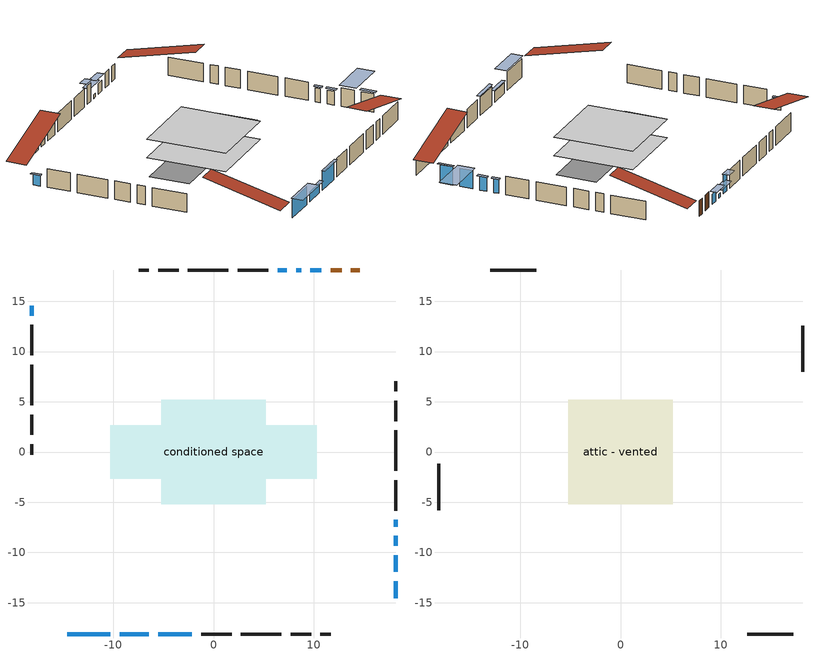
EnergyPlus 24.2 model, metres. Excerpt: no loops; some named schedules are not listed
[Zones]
conditioned space
 floor adiabatic (AdiabaticFloorConstruction): -5.22,-5.22 -5.22,5.22 5.22,5.22 5.22,-5.22 z0
 floor foundation (Slab1 construction): -10.27,-2.65 -10.27,2.65 10.27,2.65 10.27,-2.65 z0
 wall outside (AdiabaticWallConstruction 1): 14.53,18.11 13.67,18.11 / 12.75,18.11 11.65,18.11 z0:2.03
 wall outside (AdiabaticWallConstruction): 10.72,18.11 9.65,18.11 / -9.34,-18.11 -6.44,-18.11 / -18.11,14.53 -18.11,13.57 z0:1.37; 18.11,-14.53 18.11,-12.86 / 18.11,-11.93 18.11,-10.25 / -14.53,-18.11 -10.27,-18.11 / 7.28,18.11 6.37,18.11 / -5.51,-18.11 -2.16,-18.11 z0:2.44; 8.72,18.11 8.21,18.11 z0:0.51; 18.11,-9.32 18.11,-8.36 / 18.11,-7.43 18.11,-6.77 z0:1.83
 wall outside (Wall1 construction): 5.44,18.11 2.41,18.11 / -1.23,-18.11 1.8,-18.11 / -18.11,12.64 -18.11,9.61 / 18.11,-5.84 18.11,-2.8 z0:2.44
 wall outside (Wall2 construction): 1.48,18.11 -2.54,18.11 / 2.73,-18.11 6.75,-18.11 / -18.11,8.68 -18.11,4.66 / 18.11,-1.88 18.11,2.15 z0:2.44
 wall outside (Wall3 construction): -3.47,18.11 -5.51,18.11 / 7.68,-18.11 9.71,-18.11 / -18.11,3.73 -18.11,1.69 / 18.11,3.07 18.11,5.11 z0:2.44
 wall outside (Wall4 construction): -6.43,18.11 -7.46,18.11 / 10.64,-18.11 11.67,-18.11 / -18.11,0.76 -18.11,-0.26 / 18.11,6.04 18.11,7.06 z0:2.44
 window (WindowConstruction): 10.72,18.11 9.65,18.11 z0:1.37
 window (WindowConstruction 7): 18.11,-14.53 18.11,-12.86 z0:2.44
 window (WindowConstruction 8): 18.11,-11.93 18.11,-10.25 z0:2.44
 window (WindowConstruction 9): -14.53,-18.11 -10.27,-18.11 z0:2.44
 window (WindowConstruction 1): 8.72,18.11 8.21,18.11 z0:0.51
 window (WindowConstruction 10): 7.28,18.11 6.37,18.11 z0:2.44
 window (WindowConstruction 2): -9.34,-18.11 -6.44,-18.11 z0:1.37
 window (WindowConstruction 3): 18.11,-9.32 18.11,-8.36 z0:1.83
 window (WindowConstruction 4): 18.11,-7.43 18.11,-6.77 z0:1.83
 window (WindowConstruction 5): -18.11,14.53 -18.11,13.57 z0:1.37
 window (WindowConstruction 6): -5.51,-18.11 -2.16,-18.11 z0:2.44
 door (Door): 14.53,18.11 13.68,18.11 z0:2.03
 door (Door 1): 12.75,18.11 11.65,18.11 z0:2.03
 ceiling adiabatic (AdiabaticFloorConstruction): 5.22,-5.22 5.22,5.22 -5.22,5.22 -5.22,-5.22 z0
attic - vented
 floor to conditioned space (Floor1 construction Reversed): -5.22,-5.22 -5.22,5.22 5.22,5.22 5.22,-5.22 z2.44
 wall outside (Wall5 construction): -8.39,18.11 -12.97,18.11 / 12.6,-18.11 17.18,-18.11 / -18.11,-1.19 -18.11,-5.77 / 18.11,7.99 18.11,12.58 z0:2.44
 roof outside (Roof1 construction): 15.46,18.11,2.44 15.46,7.83,5.01 18.11,7.83,5.01 18.11,18.11,2.44; -15.46,-18.11,2.44 -15.46,-7.83,5.01 -18.11,-7.83,5.01 -18.11,-18.11,2.44; -18.11,15.46,2.44 -7.83,15.46,5.01 -7.83,18.11,5.01 -18.11,18.11,2.44; 18.11,-15.46,2.44 7.83,-15.46,5.01 7.83,-18.11,5.01 18.11,-18.11,2.44
shading: 9.04,18.11 11.33,18.11 11.33,19.02 9.04,19.02 z1.98; 18.11,-12.66 18.11,-14.73 18.52,-14.73 18.52,-12.66 z2.64; 18.11,-9.95 18.11,-12.23 23.6,-12.23 23.6,-9.95 z2.74; -9.97,-18.11 -14.83,-18.11 -14.83,-19.63 -9.97,-19.63 z2.74; 6.99,18.11 9.94,18.11 9.94,19.02 6.99,19.02 z1.73; 6.07,18.11 7.58,18.11 7.58,19.02 6.07,19.02 z2.74; -6.24,-18.11 -9.54,-18.11 -9.54,-18.52 -6.24,-18.52 z1.57; 18.11,-8.16 18.11,-9.52 18.52,-9.52 18.52,-8.16 z2.03; 18.11,-6.57 18.11,-7.63 18.52,-7.63 18.52,-6.57 z2.03; -18.11,13.37 -18.11,14.73 -18.52,14.73 -18.52,13.37 z1.57; -1.96,-18.11 -5.71,-18.11 -5.71,-18.52 -1.96,-18.52 z2.64
[Building]
Building 1: Terrain=Suburbs
[Site:Location]
Quebec Intl AP_QC: Latitude {deg}=46.8; Longitude {deg}=-71.38; Time Zone {hr}=-5; Elevation {m}=74; Keep Site Location Information=Yes
[Site:GroundTemperature:Shallow]
0.0108218, -2.24938, -2.43038, -1.3578, 2.94801, 7.23376, 10.9493, 13.303, 13.5029, 11.5886, 7.96783, 3.81355
[Site:WaterMainsTemperature]
Calculation Method=Schedule; Temperature Schedule=mains temperature schedule
[Material] Roughness=Rough; Thermal Absorptance=0.9
Name | Thickness {m} | Conductivity {W/m-K} | Density {kg/m3} | Specific Heat {J/kg-K} | Solar Absorptance | Visible Absorptance
asphalt or fiberglass shingles | 0.00635 | 0.162714 | 1121.4 | 1465.45 | 0.4 | 0.4
ceiling loosefill ins | 0.254 | 0.0480833 | 16.02 | 1046.75 | 0.7 | 0.7
ceiling stud and cavity | 0.1397 | 0.182384 | 65.682 | 1177.47 | 0.7 | 0.7
concrete 4.0 in. | 0.1016 | 1.803125 | 2242.8 | 837.4 | 0.7 | 0.7
door material | 0.04445 | 0.0451087 | 512.64 | 1214.23 | 0.7 | 0.7
floor covering | 0.0127 | 0.0433444 | 54.468 | 1339.84 | 0.6 | 0.6
floor rigid ins; wall rigid ins 1 | 0.512978 | 0.029427 | 32.04 | 1214.23 | 0.7 | 0.7
floor stud and cavity | 0.1397 | 1.75129 | 37.0049 | 1207.88 | 0.7 | 0.7
furniture material conditioned space 1 | 0.1524 | 0.115458 | 640.8 | 1214.23 | 0.6 | 0.6
gypsum board | 0.0127 | 0.160291 | 801 | 837.4 | 0.6 | 0.6
interior vertical ins | 0.025908 | 0.029427 | 32.04 | 1214.23 | 0.7 | 0.7
osb sheathing 0.5 in. | 0.0127 | 0.115458 | 512.64 | 1214.23 | 0.7 | 0.7
osb sheathing 0.75 in. | 0.01905 | 0.115458 | 512.64 | 1214.23 | 0.7 | 0.7
slab rigid ins; wall rigid ins | 0.051816 | 0.029427 | 32.04 | 1214.23 | 0.7 | 0.7
wall stud and cavity | 0.1397 | 0.0889444 | 139.0536 | 1170.24 | 0.7 | 0.7
wall stud and cavity 1 | 0.1397 | 0.0860503 | 139.0536 | 1170.24 | 0.7 | 0.7
wall stud and cavity 2 | 0.1397 | 0.081123 | 139.0536 | 1170.24 | 0.7 | 0.7
wall stud and cavity 3 | 0.1397 | 0.0973478 | 139.0536 | 1170.24 | 0.7 | 0.7
wall stud and cavity 4 | 0.0889 | 6.1454 | 50.32683 | 1063.81 | 0.6 | 0.6
wall stud and cavity 5 | 0.0889 | 0.380278 | 52.3479 | 1209.89 | 0.7 | 0.7
wall stud and cavity 6 | 0.0889 | 0.391764 | 83.0341 | 1211.67 | 0.7 | 0.7
wood siding | 0.0254 | 0.102417 | 544.68 | 1172.36 | 0.4 | 0.4
wood siding 1 | 0.00254 | 0.102417 | 544.68 | 1172.36 | 0.4 | 0.4
wood siding 2; wood siding 3 | 0.0254 | 0.102417 | 544.68 | 1172.36 | 0.7 | 0.7
[WindowMaterial:SimpleGlazingSystem]
Name | U-Factor {W/m2-K} | Solar Heat Gain Coefficient
WindowMaterial | 2.21896 | 0.53
WindowMaterial 1 | 2.35751 | 0.39
WindowMaterial 2 | 2.143445 | 0.6
WindowMaterial 3 | 2.17297 | 0.57
WindowMaterial 4 | 2.21953 | 0.52
WindowMaterial 5 | 2.22748 | 0.52
WindowMaterial 6 | 2.21556 | 0.56
WindowMaterial 7 | 2.19625 | 0.58
WindowMaterial 8 | 2.09461 | 0.63
[Construction]
AdiabaticFloorConstruction: floor stud and cavity, floor rigid ins, osb sheathing 0.75 in., floor covering
AdiabaticWallConstruction: wood siding 2, wall rigid ins 1, wall stud and cavity 5, gypsum board
AdiabaticWallConstruction 1: wood siding 3, wall rigid ins 1, wall stud and cavity 5, gypsum board
Door; Door 1: door material
Floor1 construction Reversed: gypsum board, ceiling stud and cavity, ceiling loosefill ins
furniture construction conditioned space 1: furniture material conditioned space 1
PartitionWallConstruction: gypsum board, wall stud and cavity 6, gypsum board
Roof1 construction: asphalt or fiberglass shingles
Slab1 construction: slab rigid ins, concrete 4.0 in.
Wall1 construction: wood siding, wall rigid ins, osb sheathing 0.5 in., wall stud and cavity, gypsum board
Wall2 construction: wood siding, wall rigid ins, osb sheathing 0.5 in., wall stud and cavity 1, gypsum board
Wall3 construction: wood siding, wall rigid ins, osb sheathing 0.5 in., wall stud and cavity 2, gypsum board
Wall4 construction: wood siding, wall rigid ins, osb sheathing 0.5 in., wall stud and cavity 3, gypsum board
Wall5 construction: wood siding 1, wall stud and cavity 4
WindowConstruction: WindowMaterial
WindowConstruction 1: WindowMaterial 1
WindowConstruction 10: WindowMaterial 8
WindowConstruction 2: WindowMaterial 2
WindowConstruction 3: WindowMaterial 3
WindowConstruction 4: WindowMaterial 4
WindowConstruction 5: WindowMaterial 5
WindowConstruction 6; WindowConstruction 7; WindowConstruction 8: WindowMaterial 6
WindowConstruction 9: WindowMaterial 7
[Zone] Multiplier=1; Part of Total Floor Area=Yes
Name | Volume {m3}
attic - vented | 45.9057
conditioned space | 298.6
[Space]
Name | Zone | Volume {m3}
attic - vented 1 | attic - vented | 45.9057
conditioned space 1 | conditioned space | 298.6
[ZoneInfiltration:EffectiveLeakageArea]
infil attic - vented 1: Zone or Space=attic - vented 1; Schedule=Always On Discrete; Effective Air Leakage Area {cm2}=4019.08; Stack Coefficient=0.000348209; Wind Coefficient=1.26078e-05
[ZoneMixing]
whole house fan mix: Zone or Space=attic - vented; Schedule=Always On Continuous; Design Flow Rate Calculation Method=Flow/Zone; Design Flow Rate {m3/s}=0; Source Zone or Space=conditioned space
[SurfaceProperty:ExposedFoundationPerimeter]
Slab1: Exposed Perimeter Calculation Method=TotalExposedPerimeter; Total Exposed Perimeter {m}=51.665
[InternalMass] Zone or ZoneList=conditioned space; Space or SpaceList=conditioned space 1
Name | Construction | Surface Area {m2}
furniture mass conditioned space 1 | furniture construction conditioned space 1 | 87.0599
partition wall mass | PartitionWallConstruction | 217.65
[Lights]
interior lighting: Zone or ZoneList or Space or SpaceList=conditioned space 1; Schedule=interior lighting schedule; Design Level Calculation Method=LightingLevel; Lighting Level {W}=343.2; Return Air Fraction=0; Fraction Radiant=0.6; Fraction Visible=0.2; Fraction Replaceable=1
[People]
occupants: Zone or ZoneList or Space or SpaceList=conditioned space 1; Number of People Schedule=occupants schedule; Number of People Calculation Method=People; Number of People=3; Fraction Radiant=0.314171; Sensible Heat Fraction=0.56303; Activity Level Schedule=occupants activity schedule; Carbon Dioxide Generation Rate {m3/s-W}=0; Enable ASHRAE 55 Comfort Warnings=No; Mean Radiant Temperature Calculation Type=EnclosureAveraged
[ElectricEquipment] Zone or ZoneList or Space or SpaceList=conditioned space 1; Design Level Calculation Method=EquipmentLevel
Name | Schedule | Design Level {W} | Fraction Latent | Fraction Radiant | Fraction Lost
clothes dryer | clothes dryer schedule | 140.772 | 0.015 | 0.081 | 0.85
clothes washer | clothes washer schedule | 32.1985 | 0.03 | 0.162 | 0.7
cooking range | cooking range schedule | 215.147 | 0.08 | 0.432 | 0.2
dishwasher | dishwasher schedule | 66.8632 | 0.3 | 0.18 | 0.4
fridge | fridge schedule | 72.9452 | 0 | 0.6 | 0
mech vent house fan | mech vent house fan schedule | 19.9167 | 0 | 0 | 0.5
mech vent house fan cfis | mech vent house fan cfis schedule | 0 | 0 | 0 | 0
mech vent range fan 0 | mech vent range fan 0 schedule | 57 | 0 | 0 | 1
misc plug loads | misc plug loads schedule | 494.7 | 0.045 | 0.513 | 0.1
whole house fan | Always On Discrete | 0 | 0 | 0 | 1
[OtherEquipment] Zone or ZoneList or Space or SpaceList=conditioned space 1; Design Level Calculation Method=EquipmentLevel
Name | Fuel Type | Schedule | Design Level {W} | Fraction Latent | Fraction Radiant | Fraction Lost
clothes dryer 1 | Electricity | clothes dryer schedule | 0 | 0.015 | 0.081 | 0.85
cooking range 1 | Electricity | cooking range schedule | 0 | 0.08 | 0.432 | 0.2
general water use latent | None | general water use schedule | 62.594 | 1 | 0 | 0
general water use sensible | None | general water use schedule | -61.6891 | 0 | 0.6 | 0
mech vent house fan latent load | None | Always On Discrete | 0 | 1 | 0 | 0
mech vent house fan sensible load | None | Always On Discrete | 0 | 0 | 0 | 0
water heater energy adjustment1 | Electricity | Always On Discrete | 0.01 | 0 | 0 | 1
[ZoneInfiltration:DesignFlowRate] Zone or ZoneList or Space or SpaceList=conditioned space 1; Schedule=Always On Discrete; Design Flow Rate Calculation Method=Flow/Zone; Design Flow Rate {m3/s}=0
infil flow; natural vent flow; whole house fan flow
[Foundation:Kiva]
Foundation Kiva 1: Initial Indoor Air Temperature {C}=18; Interior Vertical Insulation Material=interior vertical ins; Interior Vertical Insulation Depth {m}=0.1016; Wall Height Above Grade {m}=0.1016; Wall Depth Below Slab {m}=0.2032
[Foundation:Kiva:Settings]
Soil Conductivity {W/m-K}=0.849921; Soil Density {kg/m3}=1842.3; Soil Specific Heat {J/kg-K}=418.7; Ground Solar Absorptivity=0.9; Ground Thermal Absorptivity=0.9; Ground Surface Roughness {m}=0.03; Far-Field Width {m}=40; Deep-Ground Boundary Condition=ZeroFlux; Deep-Ground Depth {m}=40; Minimum Cell Dimension {m}=0.2; Maximum Cell Growth Coefficient=3; Simulation Timestep=Timestep
[Exterior:Lights]
exterior lighting: Schedule=exterior lighting schedule; Design Level {W}=75.6
[EnergyManagementSystem:GlobalVariable]
infil_program_Qfan
infil_program_Qinf
natural_vent_program_Qnv
natural_vent_program_Qwhf
[EnergyManagementSystem:Sensor]
Name | Output:Variable or Output:Meter Index Key | Output:Variable or Output:Meter
airflow_gain | infil flow | Infiltration Sensible Heat Gain Energy
airflow_gain_1 | natural vent flow | Infiltration Sensible Heat Gain Energy
airflow_gain_2 | whole house fan flow | Infiltration Sensible Heat Gain Energy
airflow_loss | infil flow | Infiltration Sensible Heat Loss Energy
airflow_loss_1 | natural vent flow | Infiltration Sensible Heat Loss Energy
airflow_loss_2 | whole house fan flow | Infiltration Sensible Heat Loss Energy
clg_load_cond |  | Cooling:EnergyTransfer:Zone:CONDITIONED SPACE
clg_sp_s; clg_sp_s_1 | cooling setpoint | Schedule Value
clothes_dryer_exhaust_0_sch_s | clothes dryer exhaust 0 schedule | Schedule Value
cool_season | cooling season schedule | Schedule Value
htg_load_cond |  | Heating:EnergyTransfer:Zone:CONDITIONED SPACE
htg_sp_s; htg_sp_s_1 | heating setpoint | Schedule Value
ig_ee_conv | clothes dryer | Electric Equipment Convective Heating Energy
ig_ee_conv_2 | cooking range | Electric Equipment Convective Heating Energy
ig_ee_conv_4 | fridge | Electric Equipment Convective Heating Energy
ig_ee_conv_5 | misc plug loads | Electric Equipment Convective Heating Energy
ig_ee_conv_6 | whole house fan | Electric Equipment Convective Heating Energy
ig_ee_rad | clothes dryer | Electric Equipment Radiant Heating Energy
ig_ee_rad_2 | cooking range | Electric Equipment Radiant Heating Energy
ig_ee_rad_4 | fridge | Electric Equipment Radiant Heating Energy
ig_ee_rad_5 | misc plug loads | Electric Equipment Radiant Heating Energy
ig_ee_rad_6 | whole house fan | Electric Equipment Radiant Heating Energy
ig_lgt_conv | interior lighting | Lights Convective Heating Energy
ig_lgt_rad | interior lighting | Lights Radiant Heating Energy
ig_lgt_vis | interior lighting | Lights Visible Radiation Heating Energy
ig_oe_conv | clothes dryer 1 | Other Equipment Convective Heating Energy
ig_oe_conv_1 | cooking range 1 | Other Equipment Convective Heating Energy
ig_oe_conv_2 | general water use latent | Other Equipment Convective Heating Energy
ig_oe_conv_3 | general water use sensible | Other Equipment Convective Heating Energy
ig_oe_conv_4 | water heater energy adjustment1 | Other Equipment Convective Heating Energy
ig_oe_rad | clothes dryer 1 | Other Equipment Radiant Heating Energy
ig_oe_rad_1 | cooking range 1 | Other Equipment Radiant Heating Energy
ig_oe_rad_2 | general water use latent | Other Equipment Radiant Heating Energy
ig_oe_rad_3 | general water use sensible | Other Equipment Radiant Heating Energy
ig_oe_rad_4 | water heater energy adjustment1 | Other Equipment Radiant Heating Energy
ig_ppl_conv | occupants | People Convective Heating Energy
ig_ppl_rad | occupants | People Radiant Heating Energy
im_conv | furniture mass conditioned space 1 | Surface Inside Face Convection Heat Gain Energy
im_conv_1 | partition wall mass | Surface Inside Face Convection Heat Gain Energy
im_ig | furniture mass conditioned space 1 | Surface Inside Face Internal Gains Radiation Heat Gain Energy
im_ig_1 | partition wall mass | Surface Inside Face Internal Gains Radiation Heat Gain Energy
im_lgt | furniture mass conditioned space 1 | Surface Inside Face Lights Radiation Heat Gain Energy
im_lgt_1 | partition wall mass | Surface Inside Face Lights Radiation Heat Gain Energy
im_sol | furniture mass conditioned space 1 | Surface Inside Face Solar Radiation Heat Gain Energy
im_sol_1 | partition wall mass | Surface Inside Face Solar Radiation Heat Gain Energy
im_surf | furniture mass conditioned space 1 | Surface Inside Face Net Surface Thermal Radiation Heat Gain Energy
im_surf_1 | partition wall mass | Surface Inside Face Net Surface Thermal Radiation Heat Gain Energy
mech_vent_range_fan_0_sch_s | mech vent range fan 0 schedule | Schedule Value
mv_conv | mech vent house fan | Electric Equipment Convective Heating Energy
mv_conv_1 | mech vent house fan cfis | Electric Equipment Convective Heating Energy
mv_conv_2 | mech vent range fan 0 | Electric Equipment Convective Heating Energy
mv_conv_3 | mech vent house fan latent load | Other Equipment Convective Heating Energy
mv_conv_4 | mech vent house fan sensible load | Other Equipment Convective Heating Energy
mv_rad | mech vent house fan | Electric Equipment Radiant Heating Energy
mv_rad_1 | mech vent house fan cfis | Electric Equipment Radiant Heating Energy
mv_rad_2 | mech vent range fan 0 | Electric Equipment Radiant Heating Energy
mv_rad_3 | mech vent house fan latent load | Other Equipment Radiant Heating Energy
mv_rad_4 | mech vent house fan sensible load | Other Equipment Radiant Heating Energy
natural_vent_s | natural vent schedule | Schedule Value
out_pb_s |  | Site Outdoor Air Barometric Pressure
out_wt_s |  | Site Outdoor Air Humidity Ratio
site_vw_s |  | Site Wind Speed
ss_back_out | Window1 | Surface Window Shortwave from Zone Back Out Window Heat Transfer Rate
ss_back_out_1 | Window10 | Surface Window Shortwave from Zone Back Out Window Heat Transfer Rate
ss_back_out_10 | Window8 | Surface Window Shortwave from Zone Back Out Window Heat Transfer Rate
ss_back_out_2 | Window11 | Surface Window Shortwave from Zone Back Out Window Heat Transfer Rate
ss_back_out_3 | Window12 | Surface Window Shortwave from Zone Back Out Window Heat Transfer Rate
ss_back_out_4 | Window2 | Surface Window Shortwave from Zone Back Out Window Heat Transfer Rate
ss_back_out_5 | Window3 | Surface Window Shortwave from Zone Back Out Window Heat Transfer Rate
ss_back_out_6 | Window4 | Surface Window Shortwave from Zone Back Out Window Heat Transfer Rate
ss_back_out_7 | Window5 | Surface Window Shortwave from Zone Back Out Window Heat Transfer Rate
ss_back_out_8 | Window6 | Surface Window Shortwave from Zone Back Out Window Heat Transfer Rate
ss_back_out_9 | Window7 | Surface Window Shortwave from Zone Back Out Window Heat Transfer Rate
ss_conv | Door1 | Surface Inside Face Convection Heat Gain Energy
ss_conv_1 | Door2 | Surface Inside Face Convection Heat Gain Energy
ss_conv_10 | Window6 | Surface Inside Face Convection Heat Gain Energy
ss_conv_11 | Window7 | Surface Inside Face Convection Heat Gain Energy
ss_conv_12 | Window8 | Surface Inside Face Convection Heat Gain Energy
ss_conv_2 | Window1 | Surface Inside Face Convection Heat Gain Energy
ss_conv_3 | Window10 | Surface Inside Face Convection Heat Gain Energy
ss_conv_4 | Window11 | Surface Inside Face Convection Heat Gain Energy
ss_conv_5 | Window12 | Surface Inside Face Convection Heat Gain Energy
ss_conv_6 | Window2 | Surface Inside Face Convection Heat Gain Energy
ss_conv_7 | Window3 | Surface Inside Face Convection Heat Gain Energy
ss_conv_8 | Window4 | Surface Inside Face Convection Heat Gain Energy
ss_conv_9 | Window5 | Surface Inside Face Convection Heat Gain Energy
ss_ig | Door1 | Surface Inside Face Internal Gains Radiation Heat Gain Energy
ss_ig_1 | Door2 | Surface Inside Face Internal Gains Radiation Heat Gain Energy
ss_ig_10 | Window6 | Surface Inside Face Internal Gains Radiation Heat Gain Energy
ss_ig_11 | Window7 | Surface Inside Face Internal Gains Radiation Heat Gain Energy
ss_ig_12 | Window8 | Surface Inside Face Internal Gains Radiation Heat Gain Energy
ss_ig_2 | Window1 | Surface Inside Face Internal Gains Radiation Heat Gain Energy
ss_ig_3 | Window10 | Surface Inside Face Internal Gains Radiation Heat Gain Energy
ss_ig_4 | Window11 | Surface Inside Face Internal Gains Radiation Heat Gain Energy
ss_ig_5 | Window12 | Surface Inside Face Internal Gains Radiation Heat Gain Energy
ss_ig_6 | Window2 | Surface Inside Face Internal Gains Radiation Heat Gain Energy
ss_ig_7 | Window3 | Surface Inside Face Internal Gains Radiation Heat Gain Energy
ss_ig_8 | Window4 | Surface Inside Face Internal Gains Radiation Heat Gain Energy
ss_ig_9 | Window5 | Surface Inside Face Internal Gains Radiation Heat Gain Energy
ss_lgt | Door1 | Surface Inside Face Lights Radiation Heat Gain Energy
ss_lgt_1 | Door2 | Surface Inside Face Lights Radiation Heat Gain Energy
ss_sol | Door1 | Surface Inside Face Solar Radiation Heat Gain Energy
ss_sol_1 | Door2 | Surface Inside Face Solar Radiation Heat Gain Energy
ss_surf | Door1 | Surface Inside Face Net Surface Thermal Radiation Heat Gain Energy
ss_surf_1 | Door2 | Surface Inside Face Net Surface Thermal Radiation Heat Gain Energy
ss_surf_10 | Window6 | Surface Inside Face Net Surface Thermal Radiation Heat Gain Energy
ss_surf_11 | Window7 | Surface Inside Face Net Surface Thermal Radiation Heat Gain Energy
ss_surf_12 | Window8 | Surface Inside Face Net Surface Thermal Radiation Heat Gain Energy
ss_surf_2 | Window1 | Surface Inside Face Net Surface Thermal Radiation Heat Gain Energy
ss_surf_3 | Window10 | Surface Inside Face Net Surface Thermal Radiation Heat Gain Energy
ss_surf_4 | Window11 | Surface Inside Face Net Surface Thermal Radiation Heat Gain Energy
ss_surf_5 | Window12 | Surface Inside Face Net Surface Thermal Radiation Heat Gain Energy
ss_surf_6 | Window2 | Surface Inside Face Net Surface Thermal Radiation Heat Gain Energy
ss_surf_7 | Window3 | Surface Inside Face Net Surface Thermal Radiation Heat Gain Energy
ss_surf_8 | Window4 | Surface Inside Face Net Surface Thermal Radiation Heat Gain Energy
ss_surf_9 | Window5 | Surface Inside Face Net Surface Thermal Radiation Heat Gain Energy
ss_trans_in | Window1 | Surface Window Transmitted Solar Radiation Rate
ss_trans_in_1 | Window10 | Surface Window Transmitted Solar Radiation Rate
ss_trans_in_10 | Window8 | Surface Window Transmitted Solar Radiation Rate
ss_trans_in_2 | Window11 | Surface Window Transmitted Solar Radiation Rate
ss_trans_in_3 | Window12 | Surface Window Transmitted Solar Radiation Rate
ss_trans_in_4 | Window2 | Surface Window Transmitted Solar Radiation Rate
ss_trans_in_5 | Window3 | Surface Window Transmitted Solar Radiation Rate
ss_trans_in_6 | Window4 | Surface Window Transmitted Solar Radiation Rate
ss_trans_in_7 | Window5 | Surface Window Transmitted Solar Radiation Rate
ss_trans_in_8 | Window6 | Surface Window Transmitted Solar Radiation Rate
ss_trans_in_9 | Window7 | Surface Window Transmitted Solar Radiation Rate
ss_trans_out | Window1 | Surface Inside Face Initial Transmitted Diffuse Transmitted Out Window Solar Radiation Rate
ss_trans_out_1 | Window10 | Surface Inside Face Initial Transmitted Diffuse Transmitted Out Window Solar Radiation Rate
ss_trans_out_10 | Window8 | Surface Inside Face Initial Transmitted Diffuse Transmitted Out Window Solar Radiation Rate
ss_trans_out_2 | Window11 | Surface Inside Face Initial Transmitted Diffuse Transmitted Out Window Solar Radiation Rate
ss_trans_out_3 | Window12 | Surface Inside Face Initial Transmitted Diffuse Transmitted Out Window Solar Radiation Rate
ss_trans_out_4 | Window2 | Surface Inside Face Initial Transmitted Diffuse Transmitted Out Window Solar Radiation Rate
ss_trans_out_5 | Window3 | Surface Inside Face Initial Transmitted Diffuse Transmitted Out Window Solar Radiation Rate
ss_trans_out_6 | Window4 | Surface Inside Face Initial Transmitted Diffuse Transmitted Out Window Solar Radiation Rate
ss_trans_out_7 | Window5 | Surface Inside Face Initial Transmitted Diffuse Transmitted Out Window Solar Radiation Rate
ss_trans_out_8 | Window6 | Surface Inside Face Initial Transmitted Diffuse Transmitted Out Window Solar Radiation Rate
ss_trans_out_9 | Window7 | Surface Inside Face Initial Transmitted Diffuse Transmitted Out Window Solar Radiation Rate
s_conv | Floor1 | Surface Inside Face Convection Heat Gain Energy
s_conv_1 | inferred conditioned ceiling | Surface Inside Face Convection Heat Gain Energy
s_conv_10 | Wall2:270 | Surface Inside Face Convection Heat Gain Energy
s_conv_11 | Wall2:90 | Surface Inside Face Convection Heat Gain Energy
s_conv_12 | Wall3:0 | Surface Inside Face Convection Heat Gain Energy
s_conv_13 | Wall3:180 | Surface Inside Face Convection Heat Gain Energy
s_conv_14 | Wall3:270 | Surface Inside Face Convection Heat Gain Energy
s_conv_15 | Wall3:90 | Surface Inside Face Convection Heat Gain Energy
s_conv_16 | Wall4:0 | Surface Inside Face Convection Heat Gain Energy
s_conv_17 | Wall4:180 | Surface Inside Face Convection Heat Gain Energy
s_conv_18 | Wall4:270 | Surface Inside Face Convection Heat Gain Energy
s_conv_19 | Wall4:90 | Surface Inside Face Convection Heat Gain Energy
s_conv_2 | inferred conditioned floor | Surface Inside Face Convection Heat Gain Energy
s_conv_3 | Slab1 | Surface Inside Face Convection Heat Gain Energy
s_conv_4 | Wall1:0 | Surface Inside Face Convection Heat Gain Energy
s_conv_5 | Wall1:180 | Surface Inside Face Convection Heat Gain Energy
s_conv_6 | Wall1:270 | Surface Inside Face Convection Heat Gain Energy
s_conv_7 | Wall1:90 | Surface Inside Face Convection Heat Gain Energy
s_conv_8 | Wall2:0 | Surface Inside Face Convection Heat Gain Energy
s_conv_9 | Wall2:180 | Surface Inside Face Convection Heat Gain Energy
